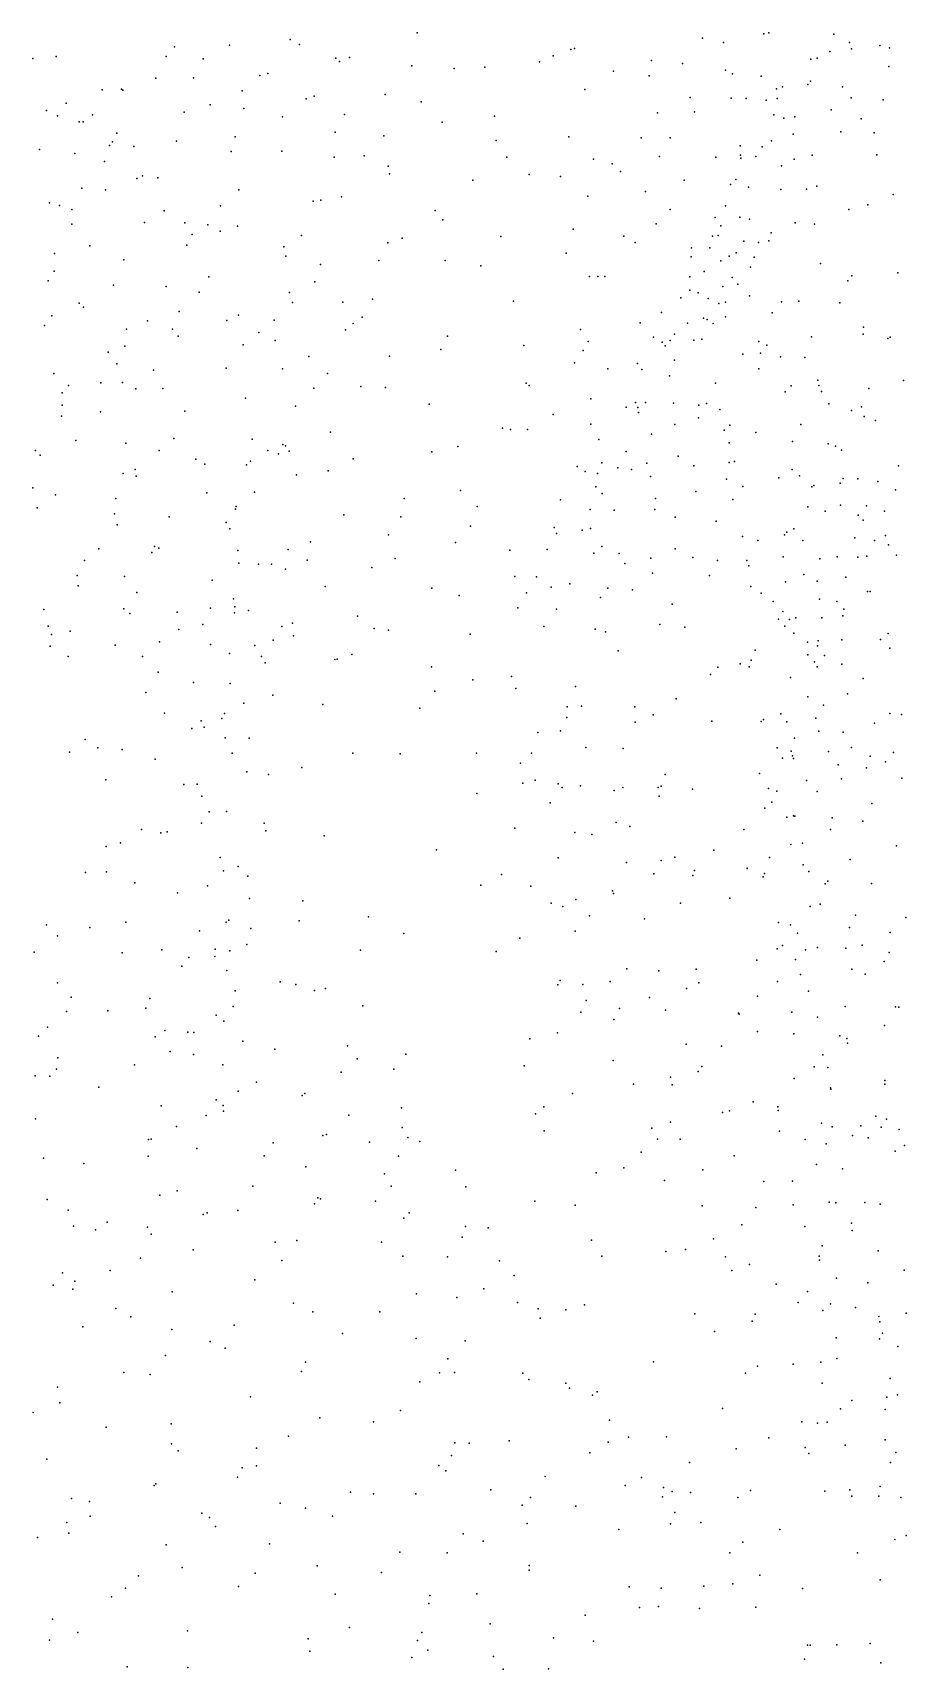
# Model space of a CAD drawing. Header units: metres. Extents: x -23.9 to 23.9, y -27.4 to 27.4.
# Drawn here: x -3.644 to -2.268, y -5.187 to -2.608 of the extents above; entities that cross this region are included whole.
import ezdxf

# ---------------------------------------------------------------- set-up
doc = ezdxf.new("R2010")
doc.units = ezdxf.units.M

msp = doc.modelspace()

# ---------------------------------------------------------------- linework, layer by layer
for p in [(-3.421, -2.6301, 24.4814), (-3.3341, -2.6274, -5.7394), (-3.2386, -2.6188, -2.7833), (-3.224, -2.6268, -5.947), (-3.0385, -2.608, -6.1973), (-2.5893, -2.6167, -12.03), (-2.5562, -2.6235, -2.4988), (-2.4925, -2.6095, 5.1317), (-2.4845, -2.6081, 24.097), (-2.3822, -2.6104, 4.5369), (-2.3575, -2.6235, -1.5939), (-2.3097, -2.6279, -1.032), (-3.644, -2.6484, -5.1873), (-3.6072, -2.6455, -2.87), (-3.4339, -2.6455, -2.8004), (-3.3758, -2.649, -6.5852), (-3.1669, -2.6483, -2.687), (-3.1607, -2.6535, 27.0984), (-3.1449, -2.6472, -10.4148), (-2.8456, -2.6536, 27.0267), (-2.8242, -2.6445, 24.2375), (-2.7963, -2.6345, -10.4945), (-2.7905, -2.6329, -2.5714), (-2.6695, -2.652, -11.7817), (-2.4186, -2.6498, -1.9959), (-2.4083, -2.6481, -12.5078), (-2.3883, -2.6376, -1.7884), (-2.3545, -2.6333, -1.464), (-2.2943, -2.6318, -0.8261), (-3.4504, -2.6796, 1.2877), (-3.3911, -2.6789, 27.1326), (-3.2865, -2.6756, -2.6725), (-3.2738, -2.6725, -10.3961), (-3.0472, -2.66, -2.6122), (-2.98, -2.6642, -10.4254), (-2.9319, -2.6625, -2.5602), (-2.7294, -2.6688, -11.5815), (-2.6731, -2.676, -27.727), (-2.6205, -2.6563, -11.9295), (-2.553, -2.6668, 4.9214), (-2.5417, -2.6729, -12.1661), (-2.4965, -2.6767, -18.0907), (-2.2956, -2.6611, -0.5507), (-3.5348, -2.6981, 27.157), (-3.5045, -2.6971, -5.5334), (-3.5023, -2.6986, -2.7063), (-3.3141, -2.6994, -27.2882), (-3.0891, -2.7053, -6.4961), (-2.7744, -2.6977, -2.4165), (-2.4727, -2.6962, -2.3435), (-2.4628, -2.6932, -2.2257), (-2.4229, -2.6895, -11.0259), (-2.4191, -2.6843, -1.6651), (-2.3683, -2.693, 5.7543), (-3.6225, -2.7308, -24.2151), (-3.5915, -2.7191, -10.3543), (-3.4054, -2.7331, -2.5884), (-3.3648, -2.7217, -5.8397), (-3.3114, -2.7276, -5.9507), (-3.2132, -2.712, 24.3989), (-3.201, -2.7082, -6.5294), (-3.032, -2.717, 24.3245), (-2.6083, -2.7101, -11.3758), (-2.6019, -2.7325, -2.3354), (-2.5441, -2.7109, 23.7334), (-2.5205, -2.7114, 4.7261), (-2.489, -2.7144, -12.3196), (-2.4713, -2.7114, 4.5187), (-2.3863, -2.7294, -0.8593), (-2.3547, -2.7105, -0.7036), (-2.3045, -2.714, 24.0178), (-3.6052, -2.7387, -6.6534), (-3.571, -2.7483, -26.9319), (-3.5649, -2.7486, 24.4377), (-3.5501, -2.7372, -18.3255), (-3.2507, -2.7406, -6.0874), (-3.153, -2.7371, -2.478), (-2.9989, -2.7488, 26.9831), (-2.9167, -2.7393, -2.3784), (-2.6597, -2.7342, 26.9976), (-2.4769, -2.7376, -11.1646), (-2.4612, -2.7427, -1.7768), (-2.4436, -2.7406, -1.5393), (-2.3392, -2.7438, -12.6386), (-3.5183, -2.7798, -2.5267), (-3.5116, -2.7661, -24.5563), (-3.4175, -2.7789, -10.3545), (-3.3254, -2.7718, -2.4678), (-3.1679, -2.7649, -6.2853), (-3.091, -2.7705, -6.3856), (-2.9139, -2.7779, -10.4299), (-2.7998, -2.7718, -10.5312), (-2.6856, -2.7738, -10.6349), (-2.6399, -2.7736, -11.8537), (-2.4803, -2.7782, 5.4805), (-2.4465, -2.7681, -1.3466), (-2.3712, -2.764, -0.3542), (-2.3186, -2.7655, -0.1557), (-3.6336, -2.7918, -2.5456), (-3.5778, -2.7985, -5.4061), (-3.5232, -2.7859, -23.727), (-3.4846, -2.7873, 27.0678), (-3.3315, -2.795, 24.4492), (-3.2515, -2.7945, -2.3861), (-3.1692, -2.8041, 26.9798), (-3.1221, -2.802, -23.6446), (-2.8974, -2.804, 24.2709), (-2.761, -2.8073, -18.352), (-2.6569, -2.8031, -2.2535), (-2.5681, -2.8042, 4.9769), (-2.5296, -2.786, -10.8454), (-2.529, -2.8007, -12.1859), (-2.5288, -2.8057, -2.2214), (-2.5052, -2.8029, 4.6177), (-2.495, -2.7877, -1.8842), (-2.4445, -2.8071, -0.9824), (-2.4165, -2.8011, -0.6272), (-2.3143, -2.8006, 4.2517), (-3.5313, -2.811, -5.5402), (-3.4711, -2.8337, -5.7055), (-3.0844, -2.8185, 23.925), (-3.0819, -2.8304, -6.4865), (-2.8619, -2.8316, 1.8109), (-2.813, -2.8347, 26.9102), (-2.7312, -2.8148, -11.5711), (-2.7184, -2.8266, -11.4559), (-2.4644, -2.8179, -1.1788), (-3.5669, -2.853, -2.3786), (-3.5293, -2.8556, -10.3237), (-3.4799, -2.8378, -6.61), (-3.4473, -2.8369, -2.3675), (-3.3193, -2.8554, -6.1503), (-2.951, -2.8401, 26.8972), (-2.6787, -2.8583, -11.7238), (-2.6181, -2.8403, -11.2997), (-2.545, -2.8469, -2.1039), (-2.5363, -2.8392, 5.3766), (-2.5165, -2.8514, -1.651), (-2.4658, -2.8549, -0.8822), (-2.4254, -2.8547, -0.2954), (-2.4089, -2.8496, 5.7858), (-3.6177, -2.8762, 24.1045), (-3.6018, -2.8803, -26.5886), (-3.5823, -2.8867, 24.4478), (-3.3483, -2.8808, 26.9607), (-3.2024, -2.8732, -6.4018), (-3.1901, -2.8717, 24.3927), (-3.1578, -2.8666, -2.2532), (-3.0103, -2.8879, -27.2738), (-2.7695, -2.8656, -10.5857), (-2.6398, -2.8867, 26.8985), (-2.5526, -2.8809, -1.9223), (-2.3588, -2.8863, 23.7096), (-2.3286, -2.8791, -0.0154), (-2.2886, -2.8629, 5.8682), (-3.5825, -2.9096, -6.6416), (-3.4681, -2.907, -5.6196), (-3.4372, -2.8889, -2.2699), (-3.4043, -2.9076, -18.5826), (-3.3682, -2.9109, -10.3238), (-3.3217, -2.9127, -2.2205), (-2.998, -2.9028, -2.1807), (-2.662, -2.9093, -10.6955), (-2.5693, -2.8992, -10.8264), (-2.5604, -2.9125, -1.7656), (-2.5302, -2.8988, -1.444), (-2.5152, -2.9016, 5.5689), (-2.4432, -2.9076, 4.2692), (-2.4128, -2.9097, -12.4705), (-3.3932, -2.9259, -6.5795), (-3.3487, -2.9206, 1.3347), (-3.2206, -2.9275, -10.333), (-3.0846, -2.9392, -24.7042), (-3.0621, -2.9317, -10.3465), (-2.907, -2.9292, -24.3431), (-2.793, -2.9174, 24.2517), (-2.7129, -2.9284, -11.6099), (-2.6952, -2.9384, 23.8259), (-2.5735, -2.9288, 4.9799), (-2.5642, -2.9274, -11.1605), (-2.5242, -2.9367, -1.0314), (-2.5007, -2.9386, -0.6722), (-2.4845, -2.9359, -0.4609), (-2.481, -2.9235, -11.0407), (-3.6097, -2.9557, 1.0585), (-3.554, -2.944, -5.2932), (-3.5004, -2.9656, -2.1815), (-3.4012, -2.9428, -5.7894), (-3.2486, -2.9452, -6.2801), (-3.2452, -2.9603, -2.1469), (-2.8036, -2.9554, -2.0814), (-2.6068, -2.9609, -2.0265), (-2.6063, -2.9468, 24.1922), (-2.5773, -2.9472, -12.0181), (-2.5472, -2.9601, -1.1664), (-2.5359, -2.9549, -10.9365), (-2.5078, -2.9619, -12.2268), (-3.6105, -2.9839, 26.9401), (-3.1908, -2.9733, -25.0288), (-3.099, -2.9668, -2.1147), (-2.9942, -2.9671, 26.807), (-2.9384, -2.9754, -10.4651), (-2.5866, -2.9841, -1.5342), (-2.56, -2.9672, -1.2913), (-2.5135, -2.9773, 4.6262), (-2.4032, -2.9718, -0.1647), (-2.3538, -2.991, -0.0091), (-2.2812, -2.9864, 0.1158), (-3.6199, -2.9991, -2.1578), (-3.5168, -3.0059, -25.9187), (-3.4341, -3.008, -10.2918), (-3.3822, -3.017, 26.8596), (-3.3669, -2.9924, -2.1253), (-3.1996, -3.0006, 26.8295), (-2.7671, -2.9923, -10.6247), (-2.7539, -2.9921, -11.4763), (-2.7428, -2.9921, 26.8133), (-2.6091, -3.0135, -11.9121), (-2.609, -2.9928, 5.1686), (-2.5573, -3.0081, -0.9017), (-2.5421, -2.9936, -12.1181), (-2.5332, -3.0043, 5.684), (-2.3603, -2.9987, -12.5682), (-3.5712, -3.034, -6.6347), (-3.5639, -3.0406, -5.1353), (-3.2398, -3.0173, -6.5272), (-3.2347, -3.0333, -6.2104), (-3.1556, -3.0328, -2.039), (-3.1089, -3.0276, 24.3786), (-2.887, -3.0312, -1.9975), (-2.623, -3.0255, -1.7089), (-2.5959, -3.0181, 26.8077), (-2.5803, -3.0267, 5.5451), (-2.5635, -3.0347, -0.7638), (-2.5529, -3.0325, -0.6277), (-2.5151, -3.0228, 2.0325), (-2.4645, -3.0321, -0.3044), (-2.4373, -3.031, 4.1788), (-2.3729, -3.0335, 5.817), (-3.6141, -3.054, -4.9552), (-3.4632, -3.0621, -6.5988), (-3.4134, -3.0473, -26.3307), (-3.3384, -3.0614, -5.8381), (-3.3201, -3.0533, -10.2902), (-3.2639, -3.0608, -22.9925), (-3.1396, -3.0663, 1.5145), (-3.1251, -3.0564, -10.3201), (-2.6873, -3.0652, -11.6674), (-2.6534, -3.0486, -1.9371), (-2.6128, -3.0657, -1.2159), (-2.5873, -3.058, -11.1037), (-2.5819, -3.0601, 4.9984), (-2.5724, -3.0662, -12.0158), (-2.5531, -3.0558, -0.5132), (-2.4791, -3.0496, 4.4136), (-3.6257, -3.0691, 24.5094), (-3.4965, -3.0753, -5.3079), (-3.424, -3.0751, -2.0282), (-3.4151, -3.086, -5.5575), (-3.2879, -3.0802, -1.9995), (-3.2622, -3.093, -6.0433), (-3.1515, -3.0761, -18.8131), (-2.9908, -3.0864, -10.45), (-2.7813, -3.0758, -11.3751), (-2.7691, -3.0944, -1.8969), (-2.6665, -3.0876, -1.8095), (-2.6401, -3.0928, -1.3809), (-2.6333, -3.0829, -11.8286), (-2.6028, -3.0924, 5.111), (-2.5899, -3.091, -23.9648), (-2.4172, -3.087, 24.0924), (-2.336, -3.083, 3.9586), (-2.3355, -3.0718, 26.7923), (-2.297, -3.09, 3.8069), (-2.2934, -3.0875, 0.1995), (-3.5254, -3.1114, 26.8124), (-3.4991, -3.1021, -10.2607), (-3.3128, -3.0996, -6.5488), (-3.2093, -3.1184, -6.2863), (-3.0822, -3.1177, -1.9179), (-3.0014, -3.1072, 26.7023), (-2.8706, -3.1009, -27.012), (-2.7769, -3.1086, 24.2775), (-2.6526, -3.0954, -1.5399), (-2.6479, -3.1015, 5.4217), (-2.5253, -3.1145, 4.6625), (-2.5003, -3.0947, 4.5242), (-2.4978, -3.1131, -0.3748), (-2.4877, -3.1002, -12.2674), (-2.4661, -3.1189, 4.3237), (-2.428, -3.1196, 4.1057), (-3.611, -3.1449, -4.8465), (-3.5116, -3.1296, -5.1883), (-3.4539, -3.1395, 1.1746), (-3.3396, -3.1364, -5.7363), (-3.2505, -3.1375, -6.4474), (-3.18, -3.1451, 26.5501), (-2.7909, -3.1284, -24.7867), (-2.7381, -3.1377, -11.5031), (-2.6915, -3.1293, 26.7153), (-2.6848, -3.1386, -1.6392), (-2.6332, -3.1241, 5.277), (-2.5002, -3.1377, 5.7341), (-3.5876, -3.1641, -6.6367), (-3.5369, -3.1596, -5.0673), (-3.5029, -3.1592, -22.6905), (-3.4818, -3.169, -1.9168), (-3.4393, -3.1685, 24.5768), (-3.2013, -3.168, 24.4956), (-3.1274, -3.1657, -10.3497), (-3.0886, -3.1672, -26.262), (-2.8666, -3.1601, 1.7532), (-2.862, -3.164, 23.923), (-2.6409, -3.1484, -0.9159), (-2.5685, -3.16, 24.1864), (-2.4496, -3.1643, 4.2188), (-2.4072, -3.1553, -12.4555), (-2.4058, -3.1637, 3.9134), (-2.3272, -3.1688, 3.6031), (-2.2723, -3.1558, -12.6179), (-3.5979, -3.1752, 26.5358), (-3.5976, -3.195, -1.9021), (-3.3087, -3.1836, 26.4191), (-3.2304, -3.1962, -1.8409), (-3.0194, -3.1934, -10.4552), (-2.765, -3.1849, -11.2754), (-2.6948, -3.1908, -1.3371), (-2.6786, -3.1905, -1.104), (-2.635, -3.1917, -18.9178), (-2.5951, -3.1949, -10.9526), (-2.5826, -3.1922, 4.9729), (-2.4591, -3.1737, -0.2757), (-2.4017, -3.1734, -0.1229), (-2.3901, -3.1926, 26.6964), (-2.3384, -3.1973, 24.0455), (-3.5989, -3.212, -10.226), (-3.5372, -3.2053, 26.3765), (-3.4045, -3.2042, -10.2422), (-2.8241, -3.2095, -1.7577), (-2.7093, -3.1981, -1.4854), (-2.6909, -3.1984, -1.2152), (-2.6901, -3.2063, -11.151), (-2.5952, -3.2147, -0.596), (-2.5618, -3.2018, -12.028), (-2.3545, -3.2031, 0.0308), (-2.3343, -3.2126, 3.4563), (-2.3167, -3.2192, 0.1524), (-3.4217, -3.2472, -5.3257), (-3.2984, -3.2482, -5.7236), (-3.1748, -3.2375, 26.3225), (-2.904, -3.2312, 24.3648), (-2.8917, -3.233, -10.5821), (-2.8647, -3.2332, 26.58), (-2.7648, -3.2246, -10.6942), (-2.7524, -3.2492, 24.2973), (-2.6694, -3.2404, -11.6964), (-2.6325, -3.2253, 5.6472), (-2.5548, -3.2341, 26.6496), (-2.5461, -3.2266, 4.76), (-2.505, -3.2381, 4.6147), (-2.4343, -3.2253, 5.7692), (-3.64, -3.2661, 26.1234), (-3.6326, -3.2737, -6.6485), (-3.5762, -3.2508, 24.6429), (-3.4975, -3.2548, 26.1907), (-3.4451, -3.2663, -1.7857), (-3.274, -3.2664, -10.2465), (-3.2571, -3.2717, 26.2153), (-3.2503, -3.2571, 24.6564), (-3.2458, -3.259, -6.2576), (-3.2402, -3.2675, -6.0177), (-3.0154, -3.2685, -1.713), (-2.9743, -3.2599, -25.5649), (-2.7095, -3.2681, 26.5969), (-2.547, -3.2542, -0.4765), (-2.4472, -3.2523, 24.1132), (-2.3909, -3.2556, -27.2138), (-2.3798, -3.2596, -12.5003), (-2.3703, -3.2656, 3.3642), (-3.4826, -3.2964, -10.2104), (-3.3873, -3.2799, -19.3204), (-3.373, -3.2877, -6.5636), (-3.3075, -3.289, -6.4483), (-3.301, -3.2832, -1.7405), (-3.1789, -3.2981, -10.3416), (-3.1393, -3.2794, 24.5659), (-2.7867, -3.2915, -26.6369), (-2.7739, -3.2992, -1.5586), (-2.7478, -3.2859, -1.2936), (-2.7227, -3.2937, -0.8917), (-2.7007, -3.2963, -25.1061), (-2.6766, -3.2865, 5.489), (-2.6274, -3.2752, -11.8185), (-2.6026, -3.2905, 5.1539), (-2.547, -3.285, -23.1603), (-2.5389, -3.2836, 4.8686), (-2.4478, -3.2965, -23.4856), (-2.2802, -3.2907, 5.7444), (-3.6441, -3.3249, -1.7515), (-3.5018, -3.3025, -22.1911), (-3.4811, -3.3066, -5.0559), (-3.2287, -3.3046, -6.1287), (-2.7571, -3.3235, -1.1061), (-2.7545, -3.3023, -22.8146), (-2.671, -3.3073, -10.8516), (-2.5514, -3.3113, -12.0435), (-2.5257, -3.3232, 5.6413), (-2.4688, -3.3093, -24.2023), (-2.4363, -3.3061, -12.38), (-2.4166, -3.3238, 3.2741), (-2.4138, -3.3214, 3.6257), (-2.3722, -3.3179, 3.8882), (-2.3676, -3.3106, 3.1723), (-2.3443, -3.3112, 4.1148), (-2.3129, -3.3151, 2.9799), (-3.6081, -3.3364, -4.6059), (-3.5133, -3.342, 25.9704), (-3.3699, -3.333, -5.3815), (-3.2946, -3.3319, -5.6268), (-3.059, -3.3417, -1.6258), (-2.9701, -3.3294, 26.3579), (-2.8129, -3.3439, -11.2462), (-2.747, -3.3341, 26.4855), (-2.663, -3.342, -0.7437), (-2.5997, -3.3308, -0.594), (-2.5415, -3.3437, 26.5606), (-2.3717, -3.3523, 0.0063), (-2.285, -3.3285, 23.7735), (-3.6371, -3.3566, -10.1873), (-3.5151, -3.3662, -4.8682), (-3.4291, -3.371, -5.1403), (-3.3245, -3.3587, -5.4949), (-3.3236, -3.3543, -1.6526), (-3.1538, -3.3678, 26.0943), (-3.0643, -3.3706, -22.398), (-2.9442, -3.3544, -1.5908), (-2.7662, -3.3591, -10.732), (-2.7283, -3.3604, -11.5004), (-2.6639, -3.3593, -11.6957), (-2.6322, -3.3716, 5.5555), (-2.5674, -3.3779, 5.2182), (-2.423, -3.355, 3.4737), (-2.3957, -3.3617, 4.4544), (-2.3437, -3.3681, 2.8621), (-2.3358, -3.3762, 4.2368), (-2.3309, -3.3536, 0.1345), (-2.3024, -3.3618, 2.7566), (-3.5109, -3.3834, -1.6618), (-3.3393, -3.38, 24.758), (-3.3336, -3.3895, -6.4045), (-3.0839, -3.399, 24.6571), (-2.9543, -3.3854, -10.5697), (-2.8226, -3.3878, -1.5083), (-2.8188, -3.3969, 24.4213), (-2.7788, -3.3917, -11.3426), (-2.7656, -3.3891, -26.2004), (-2.526, -3.4017, 5.1017), (-2.4601, -3.3994, 4.8179), (-2.4561, -3.3948, -0.244), (-2.4452, -3.3897, 3.1652), (-2.3493, -3.4038, 4.3611), (-2.3006, -3.4, 5.6247), (-3.5399, -3.4214, -4.7156), (-3.4563, -3.4272, -4.9789), (-3.4523, -3.4176, 1.11), (-3.4453, -3.42, 25.7959), (-3.3211, -3.4238, -10.2497), (-3.242, -3.4223, -5.9542), (-3.2066, -3.4104, 25.9637), (-2.978, -3.4112, 24.5247), (-2.8927, -3.4231, 26.2782), (-2.8338, -3.4224, -1.3751), (-2.76, -3.428, -0.9658), (-2.7476, -3.4177, -11.0885), (-2.7201, -3.4288, 26.3607), (-2.632, -3.4213, 24.2848), (-2.5021, -3.4082, 5.5593), (-2.4312, -3.4081, 2.9768), (-2.3183, -3.4083, 4.0111), (-2.296, -3.4147, 24.0226), (-3.5624, -3.4398, -6.6213), (-3.3196, -3.444, -5.3995), (-3.2884, -3.4455, -5.6159), (-3.2679, -3.4452, -5.7623), (-3.2461, -3.4532, -10.3259), (-3.2119, -3.4393, 1.3516), (-3.1102, -3.4505, -10.4479), (-3.0731, -3.4365, -1.5061), (-2.7113, -3.4443, -0.8477), (-2.6703, -3.436, -10.9334), (-2.6045, -3.4351, -11.8645), (-2.5657, -3.4394, -11.9816), (-2.519, -3.4395, -12.123), (-2.5159, -3.4481, 23.8548), (-2.4619, -3.4341, -12.2968), (-2.4042, -3.4371, 4.6736), (-2.377, -3.4337, -12.4697), (-2.3445, -3.4344, 3.8662), (-2.3302, -3.4328, 2.5556), (-2.2833, -3.4312, 4.1496), (-3.5739, -3.4631, 25.6536), (-3.5726, -3.4795, -1.6175), (-3.4996, -3.4649, -10.1568), (-3.3613, -3.4705, -1.5461), (-3.1833, -3.4804, -19.6976), (-2.8849, -3.465, 1.681), (-2.8503, -3.4652, -10.6868), (-2.798, -3.4764, -11.2723), (-2.6677, -3.4598, -19.2614), (-2.5781, -3.4633, 26.3724), (-2.5129, -3.4807, 5.4345), (-2.4584, -3.4733, 2.7977), (-2.4293, -3.4618, 3.2682), (-2.4082, -3.4723, 24.0923), (-2.3632, -3.4657, 4.5705), (-3.4803, -3.49, -4.8194), (-3.328, -3.4998, -6.2271), (-3.0156, -3.4833, -10.5428), (-2.9725, -3.4948, -1.4148), (-2.8664, -3.4908, -1.2625), (-2.8273, -3.4818, 23.9513), (-2.7496, -3.4977, -11.4157), (-2.7381, -3.4832, -22.4981), (-2.6991, -3.486, -11.5705), (-2.4966, -3.4913, 5.305), (-2.4779, -3.504, 5.1698), (-2.4047, -3.5005, 3.5167), (-2.3772, -3.504, 2.4145), (-2.3294, -3.4884, 0.1659), (-2.3251, -3.4883, 2.3128), (-3.6268, -3.5168, 25.4222), (-3.5004, -3.5159, 25.4674), (-3.4911, -3.5229, 24.8749), (-3.4166, -3.5211, -6.5315), (-3.3641, -3.5145, -5.1633), (-3.3262, -3.5223, 24.8786), (-3.3259, -3.5128, 25.5946), (-3.3041, -3.5185, -21.725), (-3.1325, -3.5276, -1.4222), (-2.8802, -3.514, 26.134), (-2.8189, -3.5165, 24.4939), (-2.6367, -3.5086, -0.6626), (-2.4694, -3.5323, 2.7014), (-2.4624, -3.5198, -0.2448), (-2.452, -3.5327, 2.9089), (-2.4422, -3.53, 3.0301), (-2.4011, -3.5301, 4.8868), (-2.3681, -3.5267, 0.0524), (-2.3666, -3.5163, 26.3876), (-3.6199, -3.5431, -6.6374), (-3.6145, -3.5564, 25.2204), (-3.5851, -3.551, 25.04), (-3.4141, -3.5483, 25.3272), (-3.3761, -3.5404, -6.3513), (-3.2516, -3.5434, -5.846), (-3.2349, -3.5385, 25.7112), (-3.2335, -3.5584, 25.3642), (-3.1065, -3.5469, 25.8342), (-3.0835, -3.5495, 24.0339), (-2.9552, -3.5555, 25.9816), (-2.8391, -3.5439, -11.1347), (-2.7583, -3.5481, -10.8046), (-2.7417, -3.5522, 26.1735), (-2.6561, -3.5406, -25.7963), (-2.6169, -3.5448, 24.3362), (-2.4595, -3.5429, 2.5172), (-2.4451, -3.5541, -12.3304), (-2.2965, -3.5547, -23.0353), (-3.6164, -3.5747, -10.0043), (-3.5142, -3.5732, -4.6009), (-3.4445, -3.5676, -20.6271), (-3.364, -3.5719, -10.2539), (-3.2943, -3.5738, 25.2333), (-3.2655, -3.5651, -10.3409), (-2.7217, -3.582, -0.8575), (-2.5063, -3.581, 26.2338), (-2.4237, -3.5683, 2.3004), (-2.4077, -3.5743, 5.2577), (-2.4071, -3.5661, 3.407), (-2.3694, -3.5649, 3.6005), (-2.3089, -3.5643, 1.9519), (-2.2939, -3.5776, 3.9109), (-3.5882, -3.5909, -4.4551), (-3.471, -3.5908, -1.5026), (-3.3339, -3.5864, -1.4553), (-3.2835, -3.5911, -5.6035), (-3.2778, -3.6009, 24.9987), (-3.1684, -3.5956, 25.1606), (-3.1647, -3.5951, -20.1962), (-3.1413, -3.5875, -10.4596), (-3.0159, -3.6072, -1.3239), (-2.5649, -3.6076, 1.9108), (-2.5298, -3.6024, -12.0665), (-2.5155, -3.607, 24.2689), (-2.5122, -3.5969, -0.3555), (-2.4233, -3.5881, -26.2518), (-2.4127, -3.5994, 3.2993), (-2.4085, -3.6074, 2.0923), (-2.397, -3.5895, 5.3909), (-2.3698, -3.603, 5.062), (-3.4467, -3.6158, -4.764), (-3.3908, -3.6319, -6.277), (-3.3332, -3.6337, -5.2355), (-2.9508, -3.6276, 25.8613), (-2.8902, -3.6224, 24.7), (-2.5764, -3.6194, -11.9228), (-2.4504, -3.6239, 2.817), (-2.3358, -3.6254, 0.1731), (-3.4658, -3.6478, -6.5381), (-3.2658, -3.6518, -5.7769), (-3.0106, -3.6458, 25.3497), (-2.8832, -3.6415, -10.7082), (-2.7893, -3.6382, 26.016), (-2.6304, -3.6578, -11.7535), (-2.4229, -3.6547, 3.1093), (-2.3604, -3.65, 1.7665), (-3.4366, -3.6803, -1.4276), (-3.3421, -3.6807, 1.1605), (-3.3117, -3.6642, -10.311), (-3.1872, -3.6666, -1.3455), (-3.0344, -3.6724, 25.0456), (-2.803, -3.6871, 24.6232), (-2.8024, -3.67, -21.7043), (-2.7795, -3.6694, -0.9856), (-2.6954, -3.6704, -0.7848), (-2.6667, -3.6826, -11.6399), (-2.4655, -3.6813, -25.4123), (-2.3987, -3.6677, -12.4026), (-2.2942, -3.6805, 5.2056), (-2.2756, -3.6822, 4.7867), (-3.3933, -3.7044, -6.1837), (-3.3788, -3.6923, -4.8916), (-3.3741, -3.7021, -10.1821), (-3.3461, -3.6884, -5.1259), (-2.8486, -3.7106, 25.5686), (-2.8129, -3.708, 25.7062), (-2.695, -3.6944, 23.9292), (-2.5744, -3.693, 26.0536), (-2.4964, -3.6931, 2.1816), (-2.4932, -3.6901, -12.1649), (-2.4562, -3.6938, 1.8916), (-2.4104, -3.6883, 3.219), (-2.4058, -3.7088, -0.0298), (-2.3675, -3.7102, 0.0905), (-2.3182, -3.6961, -19.4839), (-3.5614, -3.7216, -9.8876), (-3.5417, -3.7346, -6.6069), (-3.503, -3.7374, -4.5157), (-3.3411, -3.7191, -5.9661), (-3.3034, -3.7194, -5.4194), (-2.7728, -3.7345, -10.8883), (-2.7138, -3.7361, -11.4894), (-2.4716, -3.7346, -0.2311), (-2.4441, -3.7197, 26.1202), (-2.3542, -3.7345, 3.4606), (-3.5864, -3.7418, -4.3706), (-3.4512, -3.7526, -6.3342), (-3.3302, -3.7435, -5.2212), (-3.1397, -3.7432, 1.3532), (-3.0655, -3.7444, -1.2466), (-2.9449, -3.7431, 25.2037), (-2.8757, -3.7592, 1.6203), (-2.8585, -3.743, -11.0498), (-2.4633, -3.7512, 2.5068), (-2.4495, -3.7402, 1.7558), (-2.4471, -3.7472, 2.7067), (-2.4456, -3.7516, 23.859), (-2.3905, -3.7407, -25.8368), (-2.3755, -3.7617, 3.336), (-2.3252, -3.7479, 0.2304), (-2.3008, -3.757, 26.187), (-2.2883, -3.7422, 0.3452), (-3.5288, -3.7852, -1.3884), (-3.3067, -3.7725, 24.1195), (-3.2726, -3.7769, -5.6252), (-3.2202, -3.7659, -10.4328), (-2.8721, -3.7903, 25.3509), (-2.8524, -3.7858, -1.1394), (-2.6477, -3.7766, 24.432), (-2.4995, -3.7752, 2.0435), (-2.4252, -3.7864, 2.9217), (-2.3703, -3.7838, -12.3673), (-2.3309, -3.7663, 1.4501), (-2.2751, -3.7824, 3.7441), (-3.406, -3.7924, -4.665), (-3.3851, -3.7922, -4.8144), (-3.3779, -3.811, -10.1288), (-2.9444, -3.807, 24.0135), (-2.8165, -3.7914, -20.7802), (-2.8103, -3.7975, 24.7151), (-2.7815, -3.7949, -11.2757), (-2.7283, -3.8021, -21.2529), (-2.7148, -3.7976, -0.8169), (-2.659, -3.7975, -11.6466), (-2.6575, -3.8109, -20.2821), (-2.6542, -3.7951, -0.6725), (-2.605, -3.8001, -11.8098), (-2.4851, -3.799, -19.942), (-2.4721, -3.8033, 2.3378), (-2.4085, -3.8034, 1.655), (-3.3664, -3.8357, -4.9332), (-3.3387, -3.8351, -5.7923), (-2.8292, -3.8215, -11.1274), (-2.4907, -3.8297, -12.152), (-2.4797, -3.8202, 1.8474), (-2.4456, -3.8421, 2.6082), (-2.3222, -3.8223, 24.1189), (-3.4729, -3.8634, -6.2594), (-3.4324, -3.8672, -6.1011), (-3.3783, -3.8538, -5.9155), (-3.2798, -3.8534, -10.2878), (-3.2768, -3.8654, -1.2399), (-2.8848, -3.8612, 25.1839), (-2.7249, -3.8523, -11.4389), (-2.7034, -3.859, 25.7648), (-2.5242, -3.8637, -0.3546), (-2.4562, -3.8443, -0.1611), (-2.4434, -3.8427, 26.0224), (-2.3876, -3.8635, 0.0579), (-2.385, -3.8449, 3.1941), (-2.3364, -3.8504, 3.3972), (-3.5286, -3.8905, -1.3475), (-3.5058, -3.8846, -4.2494), (-3.4424, -3.8686, -4.4164), (-3.1849, -3.8733, -10.4507), (-2.7903, -3.8684, -0.9893), (-2.7633, -3.8716, 25.5518), (-2.4501, -3.887, 2.5003), (-2.4314, -3.8851, -21.5216), (-2.2835, -3.8892, 3.5783), (-3.3486, -3.9079, -5.0362), (-3.008, -3.8953, -1.1203), (-2.8164, -3.908, 25.3177), (-2.7087, -3.9157, -0.7893), (-2.6543, -3.9124, 24.5566), (-2.6324, -3.907, 1.8147), (-2.5713, -3.8962, -11.8981), (-2.4837, -3.9078, 2.072), (-2.4304, -3.9194, 1.7263), (-2.3566, -3.9108, 1.5299), (-3.5611, -3.9315, -6.4962), (-3.5279, -3.9304, -6.3723), (-3.3435, -3.9286, -5.6783), (-3.3206, -3.9218, -10.185), (-3.3055, -3.937, -5.5225), (-2.9057, -3.9343, 24.9863), (-2.6659, -3.9334, -0.6851), (-2.6042, -3.9361, -0.5374), (-2.6015, -3.9281, 25.8476), (-2.5188, -3.9242, 24.3222), (-2.5185, -3.9251, -12.0327), (-2.4936, -3.9379, -0.2598), (-2.4916, -3.9327, 1.9365), (-2.4214, -3.9296, 2.7921), (-2.3917, -3.9447, -12.2114), (-3.4835, -3.9477, -9.8652), (-3.4162, -3.9634, -5.9033), (-3.3686, -3.9525, -10.0851), (-2.9383, -3.9512, -10.7483), (-2.8596, -3.9526, -1.0258), (-2.7308, -3.9603, 24.7196), (-2.7291, -3.9642, -11.4098), (-2.3961, -3.949, 3.0199), (-2.3229, -3.9488, 0.2774), (-3.3027, -3.9721, -4.4432), (-3.2188, -3.9757, -10.3458), (-2.8277, -3.9797, 24.8747), (-2.809, -3.9846, 25.2041), (-2.7887, -3.9739, -11.2278), (-2.6235, -3.9794, -11.7183), (-2.546, -3.9719, -0.3945), (-2.4194, -3.9846, 24.2009), (-2.4035, -3.981, -20.9266), (-3.6224, -4.0135, -3.6985), (-3.5541, -4.0177, -1.324), (-3.4975, -4.0097, -6.1451), (-3.3392, -4.0094, -4.6493), (-3.3352, -4.0064, -5.0998), (-3.3008, -4.0195, -4.3307), (-3.2244, -4.0076, -1.1215), (-3.1154, -4.0011, -1.086), (-2.7673, -3.9994, -0.9199), (-2.6803, -4.0041, -11.5518), (-2.4692, -4.0102, -0.1689), (-2.4504, -4.0139, 1.8348), (-2.3573, -4.018, 0.1834), (-2.348, -3.9984, 3.1675), (-2.269, -4.0021, 3.5042), (-3.6051, -4.0312, -6.5212), (-3.3812, -4.023, -4.7667), (-3.3069, -4.0449, -5.2884), (-3.0593, -4.0276, -10.6116), (-2.8768, -4.0347, -10.9518), (-2.7895, -4.0239, 1.634), (-2.4631, -4.0462, 2.1495), (-2.4392, -4.0269, 25.8782), (-2.3375, -4.0458, 24.1089), (-2.2933, -4.026, 1.3758), (-3.6417, -4.0566, -9.5365), (-3.5034, -4.0577, -3.8292), (-3.4407, -4.0529, -1.2323), (-3.3984, -4.065, -5.6922), (-3.3571, -4.0635, -4.9247), (-3.3568, -4.0521, -5.5532), (-3.3337, -4.0549, -4.1776), (-3.1279, -4.0537, -10.4767), (-2.9139, -4.056, -0.9737), (-2.5034, -4.0692, 24.3992), (-2.4715, -4.0518, -11.895), (-2.4425, -4.0684, 2.3703), (-2.4266, -4.0534, -0.0267), (-2.4078, -4.0495, 2.8088), (-2.3633, -4.0503, 1.5599), (-2.3029, -4.0715, 3.2737), (-2.2948, -4.0574, 1.8761), (-3.409, -4.0791, -3.9669), (-3.3383, -4.0858, -10.083), (-2.7081, -4.0832, 25.3485), (-2.6579, -4.0864, 24.7067), (-2.5989, -4.0834, -0.5084), (-2.4347, -4.092, 23.884), (-2.3536, -4.0834, 3.0406), (-2.333, -4.0913, 0.2741), (-3.6052, -4.1054, -6.4164), (-3.3254, -4.1178, -4.6903), (-3.2544, -4.1034, -10.227), (-3.2298, -4.1077, -4.5496), (-3.2003, -4.1174, -4.3693), (-3.1829, -4.114, -10.3516), (-2.8168, -4.1085, -11.086), (-2.8133, -4.1015, -0.905), (-2.7778, -4.108, 24.8969), (-2.7347, -4.1032, -11.2633), (-2.6144, -4.1142, 25.5912), (-2.5948, -4.105, -11.5454), (-2.5023, -4.126, -11.6954), (-2.471, -4.1031, 1.985), (-2.4219, -4.1181, 2.5558), (-3.5907, -4.1504, -6.298), (-3.5836, -4.1279, -3.4958), (-3.526, -4.1494, -6.0549), (-3.4659, -4.145, -9.8141), (-3.4598, -4.1296, -5.8327), (-3.3286, -4.1426, -5.1024), (-3.1242, -4.1416, -0.9913), (-2.7807, -4.1515, 23.993), (-2.7722, -4.133, 25.0556), (-2.7196, -4.1456, -0.7898), (-2.6724, -4.1285, -0.679), (-2.6474, -4.148, -11.3587), (-2.4485, -4.1511, -0.076), (-2.3641, -4.1426, 25.8363), (-2.2848, -4.1428, 1.3642), (-2.2799, -4.1437, -11.924), (-3.6207, -4.1748, -9.4917), (-3.3553, -4.1562, -3.8854), (-3.3431, -4.1658, -5.3407), (-2.7289, -4.1629, -11.1651), (-2.5325, -4.1529, -0.339), (-2.5312, -4.1546, 24.5308), (-2.4079, -4.1591, 1.7568), (-2.3022, -4.1723, 3.1545), (-3.6352, -4.1894, -1.3253), (-3.451, -4.1902, -3.6095), (-3.4359, -4.1802, -5.6707), (-3.3996, -4.1831, -1.1607), (-3.3904, -4.1832, -9.9475), (-3.3134, -4.1969, -10.0807), (-2.8608, -4.1934, -10.8398), (-2.8176, -4.1841, -10.9451), (-2.6149, -4.2016, -0.5336), (-2.5025, -4.1819, -11.5917), (-2.4454, -4.1855, 1.8937), (-2.3726, -4.1889, -11.8229), (-2.3617, -4.1928, 2.8731), (-2.3606, -4.2002, 1.6172), (-3.6046, -4.2232, -3.2841), (-3.4276, -4.2134, 24.0815), (-3.3907, -4.2182, -5.4464), (-3.263, -4.2099, -3.9392), (-3.1483, -4.2043, -4.4885), (-3.1331, -4.2248, -4.2184), (-3.0563, -4.2176, 24.0667), (-2.7298, -4.2277, -11.0438), (-2.559, -4.2051, -11.4338), (-2.3996, -4.2185, 0.0905), (-3.6402, -4.2518, -6.3412), (-3.6173, -4.2524, 0.7419), (-3.6068, -4.2414, -6.2296), (-3.4836, -4.2346, -5.7742), (-3.3447, -4.2343, 1.0259), (-3.158, -4.2457, -4.0625), (-3.0752, -4.2412, -0.9123), (-2.8699, -4.236, -0.8321), (-2.6396, -4.254, -11.1793), (-2.5959, -4.245, 25.4158), (-2.5901, -4.237, -11.3115), (-2.4133, -4.2373, 2.5137), (-2.3916, -4.2385, -11.7137), (-3.5399, -4.2696, -5.937), (-3.3205, -4.2758, -3.6617), (-3.2916, -4.2615, -1.0587), (-3.2155, -4.2793, -3.8645), (-2.7936, -4.2794, -10.8182), (-2.6979, -4.2649, -0.7246), (-2.6366, -4.2661, 25.2489), (-2.4447, -4.2559, 2.1152), (-2.3876, -4.2704, 24.3511), (-2.387, -4.2727, 2.6671), (-2.3017, -4.2649, 3.0445), (-2.3016, -4.259, 25.7856), (-3.442, -4.2991, -3.3601), (-3.3549, -4.2896, -4.8671), (-3.3439, -4.2985, -5.1557), (-3.2196, -4.2827, -10.2134), (-3.0631, -4.3022, 1.2791), (-2.839, -4.3007, -10.6955), (-2.509, -4.2924, -11.3747), (-2.4706, -4.3003, 24.5419), (-2.4701, -4.3064, -0.1132), (-3.6398, -4.3194, -3.2202), (-3.4174, -4.3314, -5.3868), (-3.3709, -4.3144, -3.4656), (-3.3436, -4.3075, -9.979), (-3.1461, -4.3137, -10.333), (-2.8521, -4.3115, 1.4694), (-2.6396, -4.3249, -0.5788), (-2.5576, -4.3094, 24.722), (-2.5464, -4.3069, -0.3522), (-2.4014, -4.3261, 1.8087), (-2.3847, -4.3318, 25.6714), (-2.3394, -4.3303, 1.6038), (-2.3162, -4.3151, 1.769), (-2.2992, -4.3202, 1.465), (-3.4619, -4.3519, -1.1496), (-3.4576, -4.3516, -9.7402), (-3.2652, -4.3571, -10.0994), (-3.1872, -4.3455, -3.7588), (-3.1816, -4.3443, -4.6137), (-3.1134, -4.356, -4.5239), (-3.0623, -4.3332, -10.4759), (-3.0531, -4.3489, -4.071), (-3.0345, -4.355, -4.2382), (-2.8385, -4.3385, -0.7492), (-2.669, -4.3339, 24.9052), (-2.6601, -4.3515, -10.9577), (-2.624, -4.3517, 25.1357), (-2.4678, -4.3389, 25.5369), (-2.4276, -4.3518, 2.2025), (-2.3526, -4.3456, 0.2061), (-2.3279, -4.3493, 2.8292), (-2.3074, -4.3328, 24.2569), (-2.2791, -4.336, 0.3908), (-3.6274, -4.3813, -6.1095), (-3.4622, -4.3783, -5.4894), (-3.3856, -4.3662, -9.8778), (-3.2794, -4.3777, -4.7706), (-3.0677, -4.3784, -3.9185), (-2.6855, -4.3722, -0.6694), (-2.5394, -4.3777, -11.1556), (-2.3942, -4.359, 2.5313), (-2.2854, -4.3703, 2.9869), (-2.2709, -4.3617, -11.5748), (-3.5634, -4.3899, -9.5121), (-3.214, -4.3952, -3.5829), (-3.09, -4.4063, -3.805), (-2.9783, -4.4002, -10.5688), (-2.7564, -4.4043, -10.6638), (-2.713, -4.3968, -10.7663), (-2.5886, -4.3998, -0.4487), (-2.4096, -4.3912, 2.3712), (-2.3686, -4.398, -11.4665), (-3.4166, -4.433, -5.2399), (-3.2974, -4.4253, -10.0122), (-3.0793, -4.4258, -10.4057), (-2.9621, -4.4265, -0.7717), (-2.649, -4.4166, -10.8602), (-2.4923, -4.4184, -0.1605), (-2.4473, -4.4176, -11.2699), (-3.6215, -4.4465, -5.9946), (-3.4438, -4.4395, -3.2746), (-3.2003, -4.4536, -10.1753), (-3.195, -4.444, -0.9308), (-3.1907, -4.4453, -4.6831), (-3.104, -4.449, -0.8648), (-2.853, -4.4492, -0.6872), (-2.7897, -4.4557, -10.561), (-2.5897, -4.4564, 25.0574), (-2.505, -4.4592, 24.7525), (-2.4463, -4.4551, -0.0405), (-2.3898, -4.4509, 1.8253), (-2.3791, -4.452, 25.5343), (-2.3336, -4.4511, 24.4066), (-2.3094, -4.4538, 0.3018), (-3.5883, -4.4635, -5.8421), (-3.5267, -4.4825, -1.1528), (-3.3754, -4.4704, -5.0065), (-3.3695, -4.4676, -1.0464), (-3.3209, -4.4638, -4.8774), (-3.0593, -4.4762, -3.6952), (-3.0511, -4.4675, -4.4981), (-2.527, -4.4867, -10.9799), (-2.3541, -4.4838, 1.7205), (-3.58, -4.4886, -5.6393), (-3.5451, -4.4944, -5.4702), (-3.4633, -4.4903, -9.6681), (-3.4577, -4.5011, -5.1013), (-3.2283, -4.5112, 24.0111), (-2.9674, -4.5059, -10.4717), (-2.9626, -4.489, -3.9055), (-2.9267, -4.4913, -4.316), (-2.764, -4.5106, -0.6042), (-2.5716, -4.5084, 1.6038), (-2.4277, -4.4889, 2.0347), (-2.3531, -4.4955, 0.1877), (-3.3915, -4.5259, -9.796), (-3.2622, -4.5137, 1.0175), (-3.0949, -4.5136, -3.5319), (-3.0609, -4.5358, -10.3921), (-2.991, -4.537, -0.7561), (-2.7478, -4.5361, -10.4952), (-2.6466, -4.5285, -0.5462), (-2.6156, -4.5252, -10.7282), (-2.553, -4.5367, -10.8348), (-2.4051, -4.536, -11.1376), (-2.4008, -4.5196, 24.6009), (-2.3121, -4.5275, 1.5994), (-3.597, -4.5621, -5.1987), (-3.5221, -4.5585, 0.7622), (-3.4743, -4.5392, -4.9016), (-3.2518, -4.5426, -4.8215), (-2.9087, -4.543, -4.0698), (-2.543, -4.5583, 24.8876), (-2.515, -4.5491, 25.1292), (-2.4049, -4.5419, 25.369), (-2.2714, -4.558, -11.2575), (-3.612, -4.5814, -3.1151), (-3.581, -4.5881, -4.9611), (-3.5779, -4.575, -9.4021), (-3.2942, -4.5734, -9.9548), (-2.9336, -4.5872, -4.3991), (-2.8858, -4.5661, -0.6722), (-2.4729, -4.58, -0.1211), (-2.3778, -4.5707, 1.8379), (-2.3287, -4.5781, 2.5084), (-3.4246, -4.5921, -3.2151), (-3.2336, -4.61, -10.0486), (-3.0394, -4.595, -4.553), (-2.9759, -4.6011, -3.5563), (-2.8803, -4.6091, -3.8215), (-2.7752, -4.6124, -10.4168), (-2.4384, -4.6087, 24.7553), (-2.4238, -4.5914, -10.9974), (-2.3875, -4.611, 2.255), (-3.5132, -4.6183, -4.8329), (-3.4896, -4.6312, -9.5539), (-3.2029, -4.6237, -3.3246), (-3.0975, -4.6237, -4.651), (-2.8479, -4.6189, -4.2957), (-2.8448, -4.6338, -4.0273), (-2.8041, -4.6202, -0.5967), (-2.6011, -4.6267, -10.5705), (-2.5108, -4.6385, -10.7332), (-2.5059, -4.6274, 25.0179), (-2.3996, -4.6213, 0.0573), (-2.3481, -4.6165, 0.1866), (-2.3113, -4.6309, 1.6424), (-2.3099, -4.6395, -11.1143), (-2.2681, -4.6256, 0.3854), (-3.5653, -4.647, -1.1263), (-3.4252, -4.6515, -1.0258), (-3.327, -4.6447, -0.9585), (-3.1561, -4.6577, -10.168), (-3.0403, -4.6658, -0.7489), (-2.5704, -4.6548, -0.3733), (-2.3785, -4.6643, 25.2483), (-2.3102, -4.666, 2.3728), (-2.3053, -4.657, 24.5357), (-3.435, -4.6926, -9.636), (-3.3646, -4.6702, -4.8048), (-3.3412, -4.6807, -9.8241), (-2.9629, -4.6693, -4.4863), (-2.2815, -4.6783, 25.3937), (-3.5005, -4.7192, -3.1141), (-3.2206, -4.7178, -0.8594), (-3.2144, -4.7029, -4.7865), (-2.99, -4.6978, 23.9336), (-2.6662, -4.7025, -10.3576), (-2.5024, -4.7093, -0.3003), (-2.4463, -4.7059, -0.1531), (-2.4027, -4.7029, -10.8349), (-2.3777, -4.6972, 2.1837), (-3.6052, -4.7421, -4.7717), (-3.459, -4.7225, -4.7797), (-3.0345, -4.7337, -4.6137), (-3.0031, -4.7195, -3.3924), (-2.9795, -4.7194, -10.2676), (-2.872, -4.72, -3.4734), (-2.8624, -4.7304, -0.6019), (-2.8046, -4.7361, -3.5957), (-2.7985, -4.7438, -4.2957), (-2.5211, -4.7202, -10.5614), (-2.4004, -4.7362, 2.0472), (-2.2935, -4.7287, 2.2826), (-3.6016, -4.7671, -9.2705), (-3.3011, -4.7574, -3.2081), (-2.7622, -4.7548, -3.9382), (-2.7552, -4.7495, -4.0693), (-2.3538, -4.7631, 1.8908), (-2.2987, -4.7582, 0.1161), (-2.2821, -4.7542, 1.6998), (-3.6432, -4.7822, -1.1372), (-3.1918, -4.7905, -3.2541), (-3.0649, -4.7793, -10.1909), (-2.7358, -4.7944, -0.5371), (-2.5578, -4.7757, -0.4495), (-2.3718, -4.7765, -3.473), (-2.3014, -4.7773, 2.1731), (-3.5287, -4.8051, -1.0488), (-3.4258, -4.8002, -9.6075), (-3.2412, -4.8196, -9.9454), (-3.1075, -4.7968, -4.7063), (-2.7058, -4.8209, -3.4101), (-2.6458, -4.8203, -10.2513), (-2.4848, -4.8219, -3.5474), (-2.4326, -4.7969, 24.9032), (-2.408, -4.7988, -10.6473), (-2.3926, -4.7973, 1.5556), (-3.4256, -4.8317, -4.7243), (-3.415, -4.8428, -0.956), (-3.2914, -4.8383, -9.8469), (-2.9791, -4.83, -3.355), (-2.9564, -4.8304, -0.6576), (-2.8934, -4.8271, -4.4733), (-2.7663, -4.8457, -3.3143), (-2.7377, -4.8287, -3.5725), (-2.5362, -4.8397, -3.3262), (-2.4271, -4.8373, 23.9073), (-2.4216, -4.847, -0.3634), (-2.3644, -4.8338, -3.3389), (-2.3014, -4.8253, 25.1611), (-2.2846, -4.845, 1.9976), (-3.6218, -4.8556, -2.9834), (-3.314, -4.8693, -3.1494), (-3.2916, -4.8664, -4.705), (-3.0043, -4.8657, -4.6037), (-2.9936, -4.8739, -3.2131), (-2.9843, -4.8502, -10.1432), (-2.6093, -4.8611, -3.2447), (-2.2928, -4.8612, -10.7614), (-3.4528, -4.897, -3.0589), (-3.4503, -4.8946, -9.5171), (-3.3215, -4.8843, -0.8764), (-2.8369, -4.8831, -3.1683), (-2.7107, -4.8973, -3.105), (-2.6852, -4.8847, -3.7019), (-2.3091, -4.8986, -3.6722), (-3.5828, -4.9175, 23.8123), (-3.5549, -4.9222, -1.029), (-3.2545, -4.9249, -3.0227), (-3.1433, -4.9079, -0.7697), (-3.1073, -4.9102, -3.0739), (-3.0407, -4.9103, 1.0733), (-2.9225, -4.9042, -3.0881), (-2.86, -4.9162, -0.6264), (-2.6519, -4.9153, -3.8292), (-2.6507, -4.9005, -3.9757), (-2.6367, -4.9068, -4.0862), (-2.6082, -4.9082, -3.0562), (-2.5334, -4.9162, -3.6698), (-2.5136, -4.9053, -10.2354), (-2.3965, -4.9064, -3.0524), (-2.3568, -4.9039, 24.9513), (-2.3537, -4.9138, -10.5459), (-2.3111, -4.9138, 24.7777), (-2.2767, -4.9161, -0.1336), (-3.5538, -4.9457, -9.2879), (-3.3775, -4.9408, -2.9653), (-3.3655, -4.9478, -9.6634), (-3.2144, -4.9329, -9.9455), (-3.1719, -4.9455, -2.9404), (-2.8732, -4.928, -10.096), (-2.7887, -4.9298, -2.9791), (-2.6326, -4.9399, -10.1418), (-3.5902, -4.9554, -2.918), (-3.5871, -4.9721, -4.6556), (-3.356, -4.962, -4.6577), (-2.966, -4.9732, -2.9172), (-2.8651, -4.9571, 23.8212), (-2.7211, -4.9665, -4.3063), (-2.6396, -4.9578, -2.9473), (-2.5915, -4.9554, -0.5026), (-2.4671, -4.9663, -3.7457), (-2.2681, -4.976, -10.5836), (-3.6367, -4.979, -9.1077), (-3.434, -4.9909, -0.936), (-3.271, -4.9892, -2.8873), (-3.0661, -5.0021, -4.6338), (-2.9348, -4.9851, -0.6793), (-2.5254, -4.9864, -10.1232), (-2.2859, -4.9821, -2.9339), (-3.4087, -5.0266, -9.5426), (-3.1962, -5.024, -0.8213), (-2.9915, -5.0035, -9.9969), (-2.8619, -5.0233, -10.0089), (-2.5461, -5.0032, -2.8999), (-2.3449, -5.0034, -3.8105), (-3.4773, -5.0396, -4.6201), (-3.2938, -5.0354, -0.8737), (-3.0948, -5.0343, -0.7717), (-2.8621, -5.0304, -2.8569), (-2.5413, -5.0524, -3.9318), (-2.499, -5.0387, -0.4882), (-2.3094, -5.046, -10.3925), (-3.5201, -5.0724, -0.9973), (-3.4979, -5.0588, -9.35), (-3.3199, -5.0563, -9.7024), (-3.1679, -5.0686, -9.8939), (-3.0185, -5.0708, -2.8053), (-2.9448, -5.0677, -4.5736), (-2.7047, -5.0571, -2.833), (-2.6543, -5.0592, 1.3617), (-2.5871, -5.0557, -4.1713), (-2.4317, -5.0595, -2.841), (-3.0201, -5.083, -9.9152), (-2.7739, -5.1018, -0.6218), (-2.6882, -5.0895, -4.2918), (-2.6584, -5.0878, -0.5597), (-2.5938, -5.0911, -10.0083), (-2.505, -5.0887, -4.0441), (-3.6132, -5.1079, -9.0982), (-3.5731, -5.1287, 0.5031), (-3.4005, -5.1262, -2.8266), (-3.1451, -5.1209, -4.5749), (-3.0314, -5.129, 23.7465), (-2.9236, -5.1152, -2.7589), (-3.6175, -5.141, -4.5753), (-3.2103, -5.1388, -0.8529), (-3.0381, -5.1417, -0.7654), (-3.0218, -5.1566, 0.9989), (-2.824, -5.1371, 1.1878), (-2.761, -5.1425, -9.9203), (-2.4239, -5.1488, -0.4861), (-2.4196, -5.1486, -3.9992), (-2.3776, -5.1483, -10.0649), (-2.3252, -5.1463, -2.7474), (-3.4953, -5.1832, -2.783), (-3.2075, -5.1584, -9.7998), (-3.047, -5.1681, -9.8286), (-2.9183, -5.1668, -0.7094), (-2.4286, -5.1711, -2.7155), (-2.3082, -5.1766, -10.1544), (-3.3996, -5.184, -9.4918), (-2.9033, -5.1868, -9.8449), (-2.8315, -5.186, -4.4687)]:
    msp.add_point(p)

doc.saveas('drawing.dxf')
